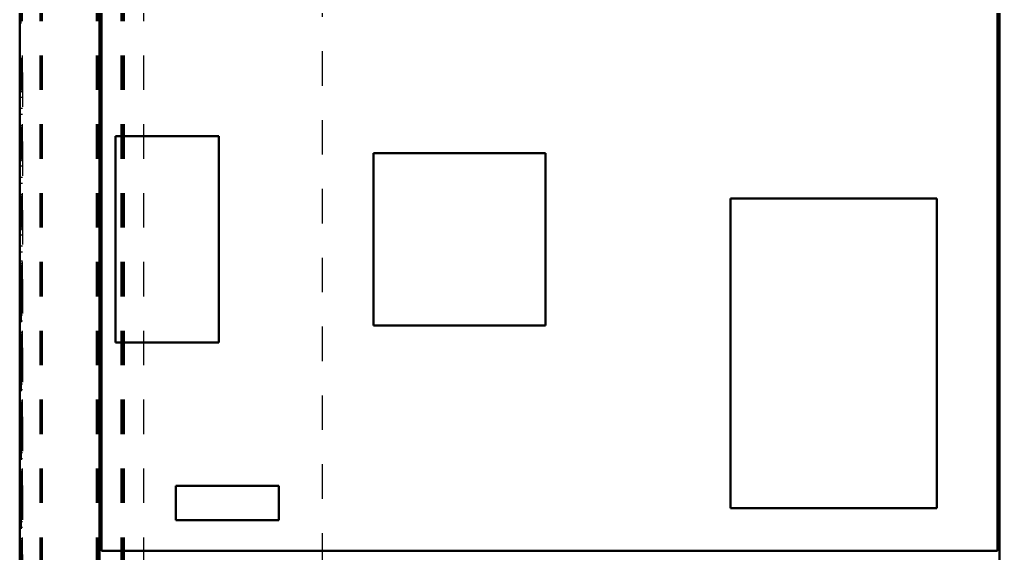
# Model space of a CAD drawing. Header units: inches. Extents: x -40.7 to 51, y -0.3 to 59.
# Drawn here: x -36.65 to -8.18, y 28.03 to 43.54 of the extents above; entities that cross this region are included whole.
import ezdxf

# ---------------------------------------------------------------- set-up
doc = ezdxf.new("R2010")
doc.units = ezdxf.units.IN
doc.header["$MEASUREMENT"] = 0
doc.linetypes.add('Center', pattern=[1.5, 0.45, -0.5, 0.05, -0.5])
doc.linetypes.add('Dashed', pattern=[2, 1, -1])
for name, color, linetype, lineweight in [('AM_0', 7, 'Continuous', 50), ('AM_7', 7, 'Center', 25), ('AM_9', 6, 'Dashed', 25)]:
    doc.layers.add(name, color=color, linetype=linetype, lineweight=lineweight)

msp = doc.modelspace()

# ---------------------------------------------------------------- linework, layer by layer
at = {"layer": 'AM_0'}
for p, q in [((-36.646, 52.60345), (-36.646, 4.475)), ((-34.329, 4.53), (-34.329, 52.42647)), ((-34.269, 52.42647), (-34.269, 28.112)), ((-8.239, 28.112), (-8.239, 52.42647)), ((-8.179, 52.42647), (-8.179, 4.53)), ((-33.864, 40.159), (-30.864, 40.159)), ((-33.864, 34.159), (-33.864, 40.159)), ((-30.864, 40.159), (-30.864, 34.159)), ((-26.364, 34.659), (-26.364, 39.659)), ((-26.364, 39.659), (-21.364, 39.659)), ((-21.364, 39.659), (-21.364, 34.659)), ((-15.996, 38.346), (-9.996, 38.346)), ((-15.996, 29.346), (-15.996, 38.346)), ((-9.996, 38.346), (-9.996, 29.346)), ((-21.364, 34.659), (-26.364, 34.659)), ((-30.864, 34.159), (-33.864, 34.159)), ((-32.114, 29), (-32.114, 30)), ((-32.114, 30), (-29.114, 30)), ((-29.114, 30), (-29.114, 29)), ((-9.996, 29.346), (-15.996, 29.346)), ((-29.114, 29), (-32.114, 29)), ((-34.269, 28.112), (-8.239, 28.112))]:
    msp.add_line(p, q, dxfattribs=at)
at = {"layer": 'AM_7'}
for p, q in [((-36.65, 36.412), (-36.562, 36.412)), ((-36.65, 35.97), (-36.562, 35.97)), ((-36.65, 31.412), (-36.562, 31.412)), ((-36.65, 31.22), (-36.562, 31.22))]:
    msp.add_line(p, q, dxfattribs=at)
at = {"layer": 'AM_9'}
for p, q in [((-36.612, 52.42647), (-36.612, 5.213)), ((-36.578, 52.5), (-36.578, 5.213)), ((-36.061, 52.5), (-36.061, 5.213)), ((-36.027, 52.5), (-36.027, 5.213)), ((-35.993, 52.5), (-35.993, 5.213)), ((-34.429, 52.5), (-34.429, 5.213)), ((-34.395, 52.5), (-34.395, 5.213)), ((-34.361, 52.5), (-34.361, 5.213)), ((-34.327, 52.5), (-34.327, 5.213)), ((-33.709, 52.5), (-33.709, 5.213)), ((-33.675, 52.5), (-33.675, 5.213)), ((-33.641, 52.5), (-33.641, 5.213)), ((-33.607, 52.5), (-33.607, 5.213)), ((-33.05, 52.5), (-33.05, 5.213)), ((-27.856, 52.622), (-27.856, 5.213)), ((-36.566, 42.005), (-36.646, 42.005)), ((-36.566, 42.005), (-36.566, 24.455)), ((-36.566, 41.78265), (-36.646, 41.78265)), ((-36.566, 41.455), (-36.646, 41.455)), ((-36.566, 41.28265), (-36.646, 41.28265)), ((-36.566, 40.955), (-36.646, 40.955)), ((-36.566, 40.78265), (-36.646, 40.78265)), ((-36.566, 40.455), (-36.646, 40.455)), ((-36.566, 40.28265), (-36.646, 40.28265)), ((-36.566, 39.955), (-36.646, 39.955)), ((-36.566, 39.78265), (-36.646, 39.78265)), ((-36.566, 39.455), (-36.646, 39.455)), ((-36.566, 39.28265), (-36.646, 39.28265)), ((-36.566, 38.955), (-36.646, 38.955)), ((-36.566, 38.78265), (-36.646, 38.78265)), ((-36.566, 38.455), (-36.646, 38.455)), ((-36.566, 38.28265), (-36.646, 38.28265)), ((-36.566, 37.955), (-36.646, 37.955)), ((-36.566, 37.78265), (-36.646, 37.78265)), ((-36.566, 37.455), (-36.646, 37.455)), ((-36.566, 37.28265), (-36.646, 37.28265)), ((-36.566, 36.955), (-36.646, 36.955)), ((-36.566, 36.78265), (-36.646, 36.78265)), ((-36.566, 36.521), (-36.646, 36.521)), ((-36.566, 36.455), (-36.646, 36.455)), ((-36.646, 36.303), (-36.566, 36.303)), ((-36.566, 36.28265), (-36.646, 36.28265)), ((-36.566, 36.034), (-36.646, 36.034)), ((-36.566, 35.955), (-36.646, 35.955)), ((-36.646, 35.906), (-36.566, 35.906)), ((-36.566, 35.78265), (-36.646, 35.78265)), ((-36.606, 35.75), (-36.646, 35.75)), ((-36.606, 35.69), (-36.646, 35.69)), ((-36.606, 35.75), (-36.606, 25.5)), ((-36.566, 35.455), (-36.646, 35.455)), ((-36.566, 35.28265), (-36.646, 35.28265)), ((-36.566, 34.955), (-36.646, 34.955)), ((-36.566, 34.78265), (-36.646, 34.78265)), ((-36.566, 34.455), (-36.646, 34.455)), ((-36.566, 34.28265), (-36.646, 34.28265)), ((-36.566, 33.955), (-36.646, 33.955)), ((-36.566, 33.78265), (-36.646, 33.78265)), ((-36.566, 33.455), (-36.646, 33.455)), ((-36.566, 33.28265), (-36.646, 33.28265)), ((-36.566, 32.955), (-36.646, 32.955)), ((-36.566, 32.78265), (-36.646, 32.78265)), ((-36.566, 32.455), (-36.646, 32.455)), ((-36.566, 32.28265), (-36.646, 32.28265)), ((-36.566, 31.955), (-36.646, 31.955)), ((-36.566, 31.78265), (-36.646, 31.78265)), ((-36.566, 31.521), (-36.646, 31.521)), ((-36.566, 31.455), (-36.646, 31.455)), ((-36.646, 31.303), (-36.566, 31.303)), ((-36.566, 31.284), (-36.646, 31.284)), ((-36.566, 31.28265), (-36.646, 31.28265)), ((-36.646, 31.156), (-36.566, 31.156)), ((-36.566, 30.955), (-36.646, 30.955)), ((-36.566, 30.78265), (-36.646, 30.78265)), ((-36.566, 30.455), (-36.646, 30.455)), ((-36.566, 30.28265), (-36.646, 30.28265)), ((-36.566, 29.955), (-36.646, 29.955)), ((-36.566, 29.78265), (-36.646, 29.78265)), ((-36.566, 29.455), (-36.646, 29.455)), ((-36.566, 29.28265), (-36.646, 29.28265)), ((-36.566, 28.955), (-36.646, 28.955)), ((-36.566, 28.78265), (-36.646, 28.78265)), ((-36.566, 28.455), (-36.646, 28.455)), ((-36.566, 28.28265), (-36.646, 28.28265))]:
    msp.add_line(p, q, dxfattribs=at)

doc.saveas('drawing.dxf')
